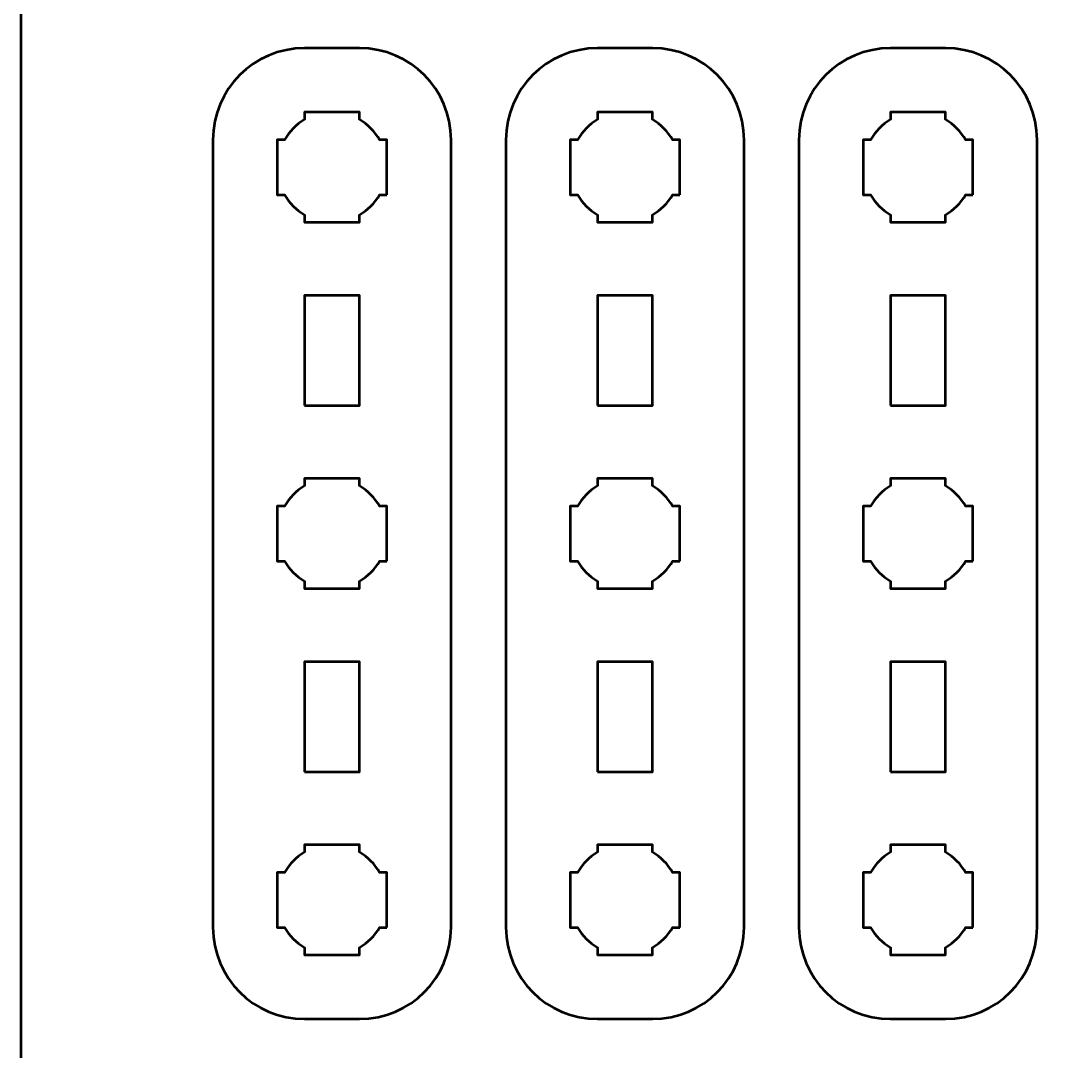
# Model space of a CAD drawing. Header units: centimetres. Extents: x -21 to 0, y -29.7 to 0.
# Drawn here: x -21 to -15.34, y -22.98 to -17.35 of the extents above; entities that cross this region are included whole.
import ezdxf

# ---------------------------------------------------------------- set-up
doc = ezdxf.new("R2010")
doc.units = ezdxf.units.CM
doc.header["$MEASUREMENT"] = 0
doc.layers.add('Layer 1', color=7, linetype='Continuous')

msp = doc.modelspace()

# ---------------------------------------------------------------- linework, layer by layer
at = {"layer": 'Layer 1', "color": 1, "lineweight": 53}
msp.add_open_spline([(-21.00003, -29.19995), (-21.00003, -29.19995), (-21.00003, -5.89992), (-21.00003, -5.89992), (-21.00003, -5.89992), (-21.00003, -5.81709), (-20.93286, -5.74992), (-20.85003, -5.74992), (-20.85003, -5.74992), (-20.7672, -5.74992), (-20.70003, -5.68275), (-20.70003, -5.59992), (-20.70003, -5.59992), (-20.70003, -5.51709), (-20.7672, -5.44992), (-20.85003, -5.44992), (-20.85003, -5.44992), (-20.93286, -5.44992), (-21.00003, -5.38275), (-21.00003, -5.29992), (-21.00003, -5.29992), (-21.00003, -5.21709), (-20.93286, -5.14992), (-20.85003, -5.14992), (-20.85003, -5.14992), (-20.7672, -5.14992), (-20.70003, -5.08275), (-20.70003, -4.99992), (-20.70003, -4.99992), (-20.70003, -4.91709), (-20.7672, -4.84992), (-20.85003, -4.84992), (-20.85003, -4.84992), (-20.93286, -4.84992), (-21.00003, -4.78275), (-21.00003, -4.69992), (-21.00003, -4.69992), (-21.00003, -4.61709), (-20.93286, -4.54992), (-20.85003, -4.54992), (-20.85003, -4.54992), (-20.7672, -4.54992), (-20.70003, -4.48275), (-20.70003, -4.39992), (-20.70003, -4.39992), (-20.70003, -4.31709), (-20.7672, -4.24992), (-20.85003, -4.24992), (-20.85003, -4.24992), (-20.93286, -4.24992), (-21.00003, -4.18275), (-21.00003, -4.09992), (-21.00003, -4.09992), (-21.00003, -4.01709), (-20.93286, -3.94992), (-20.85003, -3.94992), (-20.85003, -3.94992), (-20.7672, -3.94992), (-20.70003, -3.88275), (-20.70003, -3.79992), (-20.70003, -3.79992), (-20.70003, -3.71709), (-20.7672, -3.64992), (-20.85003, -3.64992), (-20.85003, -3.64992), (-20.93286, -3.64992), (-21.00003, -3.58275), (-21.00003, -3.49992), (-21.00003, -3.49992), (-21.00003, -3.41709), (-20.93286, -3.34992), (-20.85003, -3.34992), (-20.85003, -3.34992), (-20.7672, -3.34992), (-20.70003, -3.28275), (-20.70003, -3.19992), (-20.70003, -3.19992), (-20.70003, -3.11709), (-20.7672, -3.04992), (-20.85003, -3.04992), (-20.85003, -3.04992), (-20.93286, -3.04992), (-21.00003, -2.98275), (-21.00003, -2.89992), (-21.00003, -2.89992), (-21.00003, -2.81709), (-20.93286, -2.74992), (-20.85003, -2.74992), (-20.85003, -2.74992), (-20.7672, -2.74992), (-20.70003, -2.68275), (-20.70003, -2.59992), (-20.70003, -2.59992), (-20.70003, -2.51709), (-20.7672, -2.44992), (-20.85003, -2.44992), (-20.85003, -2.44992), (-20.93286, -2.44992), (-21.00003, -2.38275), (-21.00003, -2.29992), (-21.00003, -2.29992), (-21.00003, -2.21709), (-20.93286, -2.14992), (-20.85003, -2.14992), (-20.85003, -2.14992), (-20.7672, -2.14992), (-20.70003, -2.08275), (-20.70003, -1.99992), (-20.70003, -1.99992), (-20.70003, -1.91709), (-20.7672, -1.84992), (-20.85003, -1.84992), (-20.85003, -1.84992), (-20.93286, -1.84992), (-21.00003, -1.78275), (-21.00003, -1.69992), (-21.00003, -1.69992), (-21.00003, -1.61709), (-20.93286, -1.54992), (-20.85003, -1.54992), (-20.85003, -1.54992), (-20.7672, -1.54992), (-20.70003, -1.48275), (-20.70003, -1.39992), (-20.70003, -1.39992), (-20.70003, -1.31709), (-20.7672, -1.24992), (-20.85003, -1.24992), (-20.85003, -1.24992), (-20.93286, -1.24992), (-21.00003, -1.18275), (-21.00003, -1.09992), (-21.00003, -1.09992), (-21.00003, -1.09992), (-21.00003, -0.49992), (-21.00003, -0.49992), (-21.00003, -0.49992), (-21.00003, -0.22295), (-20.77694, 0.00004), (-20.49994, 0.00004), (-20.49994, 0.00004), (-20.49994, 0.00004), (-0.50008, 0.00004), (-0.50008, 0.00004), (-0.50008, 0.00004), (-0.22294, 0.00004), (0.00002, -0.22295), (0.00002, -0.49992), (0.00002, -0.49992), (0.00002, -0.49992), (0.00002, -29.19995), (0.00002, -29.19995), (0.00002, -29.19995), (0.00002, -29.47695), (-0.22294, -29.70004), (-0.50008, -29.70004), (-0.50008, -29.70004), (-0.50008, -29.70004), (-20.49994, -29.70004), (-20.49994, -29.70004), (-20.49994, -29.70004), (-20.77694, -29.70004), (-21.00003, -29.47695), (-21.00003, -29.19995)], degree=3, knots=[0, 0, 0, 0, 0.0243902, 0.0243902, 0.0243902, 0.0243902, 0.0487805, 0.0487805, 0.0487805, 0.0487805, 0.0731707, 0.0731707, 0.0731707, 0.0731707, 0.097561, 0.097561, 0.097561, 0.097561, 0.1219512, 0.1219512, 0.1219512, 0.1219512, 0.1463415, 0.1463415, 0.1463415, 0.1463415, 0.1707317, 0.1707317, 0.1707317, 0.1707317, 0.195122, 0.195122, 0.195122, 0.195122, 0.2195122, 0.2195122, 0.2195122, 0.2195122, 0.2439024, 0.2439024, 0.2439024, 0.2439024, 0.2682927, 0.2682927, 0.2682927, 0.2682927, 0.2926829, 0.2926829, 0.2926829, 0.2926829, 0.3170732, 0.3170732, 0.3170732, 0.3170732, 0.3414634, 0.3414634, 0.3414634, 0.3414634, 0.3658537, 0.3658537, 0.3658537, 0.3658537, 0.3902439, 0.3902439, 0.3902439, 0.3902439, 0.4146341, 0.4146341, 0.4146341, 0.4146341, 0.4390244, 0.4390244, 0.4390244, 0.4390244, 0.4634146, 0.4634146, 0.4634146, 0.4634146, 0.4878049, 0.4878049, 0.4878049, 0.4878049, 0.5121951, 0.5121951, 0.5121951, 0.5121951, 0.5365854, 0.5365854, 0.5365854, 0.5365854, 0.5609756, 0.5609756, 0.5609756, 0.5609756, 0.5853659, 0.5853659, 0.5853659, 0.5853659, 0.6097561, 0.6097561, 0.6097561, 0.6097561, 0.6341463, 0.6341463, 0.6341463, 0.6341463, 0.6585366, 0.6585366, 0.6585366, 0.6585366, 0.6829268, 0.6829268, 0.6829268, 0.6829268, 0.7073171, 0.7073171, 0.7073171, 0.7073171, 0.7317073, 0.7317073, 0.7317073, 0.7317073, 0.7560976, 0.7560976, 0.7560976, 0.7560976, 0.7804878, 0.7804878, 0.7804878, 0.7804878, 0.804878, 0.804878, 0.804878, 0.804878, 0.8292683, 0.8292683, 0.8292683, 0.8292683, 0.8536585, 0.8536585, 0.8536585, 0.8536585, 0.8780488, 0.8780488, 0.8780488, 0.8780488, 0.902439, 0.902439, 0.902439, 0.902439, 0.9268293, 0.9268293, 0.9268293, 0.9268293, 0.9512195, 0.9512195, 0.9512195, 0.9512195, 0.9756098, 0.9756098, 0.9756098, 0.9756098, 1, 1, 1, 1], dxfattribs=at)
at = {"layer": 'Layer 1', "color": 3, "lineweight": 53}
for points in [[(-19.95001, -22.29994), (-19.95001, -22.29994), (-19.95001, -18.00007), (-19.95001, -18.00007), (-19.95001, -18.00007), (-19.95001, -17.72293), (-19.72692, -17.49997), (-19.44992, -17.49997), (-19.44992, -17.49997), (-19.44992, -17.49997), (-19.14991, -17.49997), (-19.14991, -17.49997), (-19.14991, -17.49997), (-18.87295, -17.49997), (-18.64999, -17.72293), (-18.64999, -18.00007), (-18.64999, -18.00007), (-18.64999, -18.00007), (-18.64999, -22.29994), (-18.64999, -22.29994), (-18.64999, -22.29994), (-18.64999, -22.57694), (-18.87295, -22.80003), (-19.14991, -22.80003), (-19.14991, -22.80003), (-19.14991, -22.80003), (-19.44992, -22.80003), (-19.44992, -22.80003), (-19.44992, -22.80003), (-19.72692, -22.80003), (-19.95001, -22.57694), (-19.95001, -22.29994)], [(-18.35001, -22.29994), (-18.35001, -22.29994), (-18.35001, -18.00007), (-18.35001, -18.00007), (-18.35001, -18.00007), (-18.35001, -17.72293), (-18.12692, -17.49997), (-17.84992, -17.49997), (-17.84992, -17.49997), (-17.84992, -17.49997), (-17.54991, -17.49997), (-17.54991, -17.49997), (-17.54991, -17.49997), (-17.27295, -17.49997), (-17.04999, -17.72293), (-17.04999, -18.00007), (-17.04999, -18.00007), (-17.04999, -18.00007), (-17.04999, -22.29994), (-17.04999, -22.29994), (-17.04999, -22.29994), (-17.04999, -22.57694), (-17.27295, -22.80003), (-17.54991, -22.80003), (-17.54991, -22.80003), (-17.54991, -22.80003), (-17.84992, -22.80003), (-17.84992, -22.80003), (-17.84992, -22.80003), (-18.12692, -22.80003), (-18.35001, -22.57694), (-18.35001, -22.29994)], [(-16.75001, -22.29994), (-16.75001, -22.29994), (-16.75001, -18.00007), (-16.75001, -18.00007), (-16.75001, -18.00007), (-16.75001, -17.72293), (-16.52692, -17.49997), (-16.24992, -17.49997), (-16.24992, -17.49997), (-16.24992, -17.49997), (-15.94991, -17.49997), (-15.94991, -17.49997), (-15.94991, -17.49997), (-15.67295, -17.49997), (-15.44999, -17.72293), (-15.44999, -18.00007), (-15.44999, -18.00007), (-15.44999, -18.00007), (-15.44999, -22.29994), (-15.44999, -22.29994), (-15.44999, -22.29994), (-15.44999, -22.57694), (-15.67295, -22.80003), (-15.94991, -22.80003), (-15.94991, -22.80003), (-15.94991, -22.80003), (-16.24992, -22.80003), (-16.24992, -22.80003), (-16.24992, -22.80003), (-16.52692, -22.80003), (-16.75001, -22.57694), (-16.75001, -22.29994)]]:
    msp.add_open_spline(points, degree=3, knots=[0, 0, 0, 0, 0.125, 0.125, 0.125, 0.125, 0.25, 0.25, 0.25, 0.25, 0.375, 0.375, 0.375, 0.375, 0.5, 0.5, 0.5, 0.5, 0.625, 0.625, 0.625, 0.625, 0.75, 0.75, 0.75, 0.75, 0.875, 0.875, 0.875, 0.875, 1, 1, 1, 1], dxfattribs=at)
at = {"layer": 'Layer 1', "lineweight": 53}
for points, knots in [([(-18.99998, -18.30007), (-18.99998, -18.30007), (-19.04009, -18.30007), (-19.04009, -18.30007), (-19.04009, -18.30007), (-19.06641, -18.34554), (-19.10444, -18.38343), (-19.14991, -18.40989), (-19.14991, -18.40989), (-19.14991, -18.40989), (-19.14991, -18.45), (-19.14991, -18.45), (-19.14991, -18.45), (-19.14991, -18.45), (-19.29999, -18.45), (-19.29999, -18.45), (-19.29999, -18.45), (-19.29999, -18.45), (-19.44992, -18.45), (-19.44992, -18.45), (-19.44992, -18.45), (-19.44992, -18.45), (-19.44992, -18.40989), (-19.44992, -18.40989), (-19.44992, -18.40989), (-19.49553, -18.38343), (-19.53345, -18.34554), (-19.55977, -18.30007), (-19.55977, -18.30007), (-19.55977, -18.30007), (-19.59999, -18.30007), (-19.59999, -18.30007), (-19.59999, -18.30007), (-19.59999, -18.30007), (-19.59999, -18.15), (-19.59999, -18.15), (-19.59999, -18.15), (-19.59999, -18.15), (-19.59999, -18.00007), (-19.59999, -18.00007), (-19.59999, -18.00007), (-19.59999, -18.00007), (-19.55977, -18.00007), (-19.55977, -18.00007), (-19.55977, -18.00007), (-19.53345, -17.95445), (-19.49553, -17.91653), (-19.44992, -17.89021), (-19.44992, -17.89021), (-19.44992, -17.89021), (-19.44992, -17.85), (-19.44992, -17.85), (-19.44992, -17.85), (-19.44992, -17.85), (-19.29999, -17.85), (-19.29999, -17.85), (-19.29999, -17.85), (-19.29999, -17.85), (-19.14991, -17.85), (-19.14991, -17.85), (-19.14991, -17.85), (-19.14991, -17.85), (-19.14991, -17.89021), (-19.14991, -17.89021), (-19.14991, -17.89021), (-19.10444, -17.91653), (-19.06641, -17.95445), (-19.04009, -18.00007), (-19.04009, -18.00007), (-19.04009, -18.00007), (-18.99998, -18.00007), (-18.99998, -18.00007), (-18.99998, -18.00007), (-18.99998, -18.00007), (-18.99998, -18.15), (-18.99998, -18.15), (-18.99998, -18.15), (-18.99998, -18.15), (-18.99998, -18.30007), (-18.99998, -18.30007)], [0, 0, 0, 0, 0.05, 0.05, 0.05, 0.05, 0.1, 0.1, 0.1, 0.1, 0.15, 0.15, 0.15, 0.15, 0.2, 0.2, 0.2, 0.2, 0.25, 0.25, 0.25, 0.25, 0.3, 0.3, 0.3, 0.3, 0.35, 0.35, 0.35, 0.35, 0.4, 0.4, 0.4, 0.4, 0.45, 0.45, 0.45, 0.45, 0.5, 0.5, 0.5, 0.5, 0.55, 0.55, 0.55, 0.55, 0.6, 0.6, 0.6, 0.6, 0.65, 0.65, 0.65, 0.65, 0.7, 0.7, 0.7, 0.7, 0.75, 0.75, 0.75, 0.75, 0.8, 0.8, 0.8, 0.8, 0.85, 0.85, 0.85, 0.85, 0.9, 0.9, 0.9, 0.9, 0.95, 0.95, 0.95, 0.95, 1, 1, 1, 1]), ([(-17.39998, -18.30007), (-17.39998, -18.30007), (-17.44009, -18.30007), (-17.44009, -18.30007), (-17.44009, -18.30007), (-17.46641, -18.34554), (-17.50444, -18.38343), (-17.54991, -18.40989), (-17.54991, -18.40989), (-17.54991, -18.40989), (-17.54991, -18.45), (-17.54991, -18.45), (-17.54991, -18.45), (-17.54991, -18.45), (-17.69999, -18.45), (-17.69999, -18.45), (-17.69999, -18.45), (-17.69999, -18.45), (-17.84992, -18.45), (-17.84992, -18.45), (-17.84992, -18.45), (-17.84992, -18.45), (-17.84992, -18.40989), (-17.84992, -18.40989), (-17.84992, -18.40989), (-17.89553, -18.38343), (-17.93345, -18.34554), (-17.95977, -18.30007), (-17.95977, -18.30007), (-17.95977, -18.30007), (-17.99999, -18.30007), (-17.99999, -18.30007), (-17.99999, -18.30007), (-17.99999, -18.30007), (-17.99999, -18.15), (-17.99999, -18.15), (-17.99999, -18.15), (-17.99999, -18.15), (-17.99999, -18.00007), (-17.99999, -18.00007), (-17.99999, -18.00007), (-17.99999, -18.00007), (-17.95977, -18.00007), (-17.95977, -18.00007), (-17.95977, -18.00007), (-17.93345, -17.95445), (-17.89553, -17.91653), (-17.84992, -17.89021), (-17.84992, -17.89021), (-17.84992, -17.89021), (-17.84992, -17.85), (-17.84992, -17.85), (-17.84992, -17.85), (-17.84992, -17.85), (-17.69999, -17.85), (-17.69999, -17.85), (-17.69999, -17.85), (-17.69999, -17.85), (-17.54991, -17.85), (-17.54991, -17.85), (-17.54991, -17.85), (-17.54991, -17.85), (-17.54991, -17.89021), (-17.54991, -17.89021), (-17.54991, -17.89021), (-17.50444, -17.91653), (-17.46641, -17.95445), (-17.44009, -18.00007), (-17.44009, -18.00007), (-17.44009, -18.00007), (-17.39998, -18.00007), (-17.39998, -18.00007), (-17.39998, -18.00007), (-17.39998, -18.00007), (-17.39998, -18.15), (-17.39998, -18.15), (-17.39998, -18.15), (-17.39998, -18.15), (-17.39998, -18.30007), (-17.39998, -18.30007)], [0, 0, 0, 0, 0.05, 0.05, 0.05, 0.05, 0.1, 0.1, 0.1, 0.1, 0.15, 0.15, 0.15, 0.15, 0.2, 0.2, 0.2, 0.2, 0.25, 0.25, 0.25, 0.25, 0.3, 0.3, 0.3, 0.3, 0.35, 0.35, 0.35, 0.35, 0.4, 0.4, 0.4, 0.4, 0.45, 0.45, 0.45, 0.45, 0.5, 0.5, 0.5, 0.5, 0.55, 0.55, 0.55, 0.55, 0.6, 0.6, 0.6, 0.6, 0.65, 0.65, 0.65, 0.65, 0.7, 0.7, 0.7, 0.7, 0.75, 0.75, 0.75, 0.75, 0.8, 0.8, 0.8, 0.8, 0.85, 0.85, 0.85, 0.85, 0.9, 0.9, 0.9, 0.9, 0.95, 0.95, 0.95, 0.95, 1, 1, 1, 1]), ([(-15.79998, -18.30007), (-15.79998, -18.30007), (-15.84009, -18.30007), (-15.84009, -18.30007), (-15.84009, -18.30007), (-15.86641, -18.34554), (-15.90444, -18.38343), (-15.94991, -18.40989), (-15.94991, -18.40989), (-15.94991, -18.40989), (-15.94991, -18.45), (-15.94991, -18.45), (-15.94991, -18.45), (-15.94991, -18.45), (-16.09999, -18.45), (-16.09999, -18.45), (-16.09999, -18.45), (-16.09999, -18.45), (-16.24992, -18.45), (-16.24992, -18.45), (-16.24992, -18.45), (-16.24992, -18.45), (-16.24992, -18.40989), (-16.24992, -18.40989), (-16.24992, -18.40989), (-16.29553, -18.38343), (-16.33345, -18.34554), (-16.35977, -18.30007), (-16.35977, -18.30007), (-16.35977, -18.30007), (-16.39999, -18.30007), (-16.39999, -18.30007), (-16.39999, -18.30007), (-16.39999, -18.30007), (-16.39999, -18.15), (-16.39999, -18.15), (-16.39999, -18.15), (-16.39999, -18.15), (-16.39999, -18.00007), (-16.39999, -18.00007), (-16.39999, -18.00007), (-16.39999, -18.00007), (-16.35977, -18.00007), (-16.35977, -18.00007), (-16.35977, -18.00007), (-16.33345, -17.95445), (-16.29553, -17.91653), (-16.24992, -17.89021), (-16.24992, -17.89021), (-16.24992, -17.89021), (-16.24992, -17.85), (-16.24992, -17.85), (-16.24992, -17.85), (-16.24992, -17.85), (-16.09999, -17.85), (-16.09999, -17.85), (-16.09999, -17.85), (-16.09999, -17.85), (-15.94991, -17.85), (-15.94991, -17.85), (-15.94991, -17.85), (-15.94991, -17.85), (-15.94991, -17.89021), (-15.94991, -17.89021), (-15.94991, -17.89021), (-15.90444, -17.91653), (-15.86641, -17.95445), (-15.84009, -18.00007), (-15.84009, -18.00007), (-15.84009, -18.00007), (-15.79998, -18.00007), (-15.79998, -18.00007), (-15.79998, -18.00007), (-15.79998, -18.00007), (-15.79998, -18.15), (-15.79998, -18.15), (-15.79998, -18.15), (-15.79998, -18.15), (-15.79998, -18.30007), (-15.79998, -18.30007)], [0, 0, 0, 0, 0.05, 0.05, 0.05, 0.05, 0.1, 0.1, 0.1, 0.1, 0.15, 0.15, 0.15, 0.15, 0.2, 0.2, 0.2, 0.2, 0.25, 0.25, 0.25, 0.25, 0.3, 0.3, 0.3, 0.3, 0.35, 0.35, 0.35, 0.35, 0.4, 0.4, 0.4, 0.4, 0.45, 0.45, 0.45, 0.45, 0.5, 0.5, 0.5, 0.5, 0.55, 0.55, 0.55, 0.55, 0.6, 0.6, 0.6, 0.6, 0.65, 0.65, 0.65, 0.65, 0.7, 0.7, 0.7, 0.7, 0.75, 0.75, 0.75, 0.75, 0.8, 0.8, 0.8, 0.8, 0.85, 0.85, 0.85, 0.85, 0.9, 0.9, 0.9, 0.9, 0.95, 0.95, 0.95, 0.95, 1, 1, 1, 1]), ([(-19.44992, -19.45002), (-19.44992, -19.45002), (-19.44992, -18.85002), (-19.44992, -18.85002), (-19.44992, -18.85002), (-19.44992, -18.85002), (-19.14991, -18.85002), (-19.14991, -18.85002), (-19.14991, -18.85002), (-19.14991, -18.85002), (-19.14991, -19.45002), (-19.14991, -19.45002), (-19.14991, -19.45002), (-19.14991, -19.45002), (-19.44992, -19.45002), (-19.44992, -19.45002)], [0, 0, 0, 0, 0.25, 0.25, 0.25, 0.25, 0.5, 0.5, 0.5, 0.5, 0.75, 0.75, 0.75, 0.75, 1, 1, 1, 1]), ([(-17.84992, -19.45002), (-17.84992, -19.45002), (-17.84992, -18.85002), (-17.84992, -18.85002), (-17.84992, -18.85002), (-17.84992, -18.85002), (-17.54991, -18.85002), (-17.54991, -18.85002), (-17.54991, -18.85002), (-17.54991, -18.85002), (-17.54991, -19.45002), (-17.54991, -19.45002), (-17.54991, -19.45002), (-17.54991, -19.45002), (-17.84992, -19.45002), (-17.84992, -19.45002)], [0, 0, 0, 0, 0.25, 0.25, 0.25, 0.25, 0.5, 0.5, 0.5, 0.5, 0.75, 0.75, 0.75, 0.75, 1, 1, 1, 1]), ([(-16.24992, -19.45002), (-16.24992, -19.45002), (-16.24992, -18.85002), (-16.24992, -18.85002), (-16.24992, -18.85002), (-16.24992, -18.85002), (-15.94991, -18.85002), (-15.94991, -18.85002), (-15.94991, -18.85002), (-15.94991, -18.85002), (-15.94991, -19.45002), (-15.94991, -19.45002), (-15.94991, -19.45002), (-15.94991, -19.45002), (-16.24992, -19.45002), (-16.24992, -19.45002)], [0, 0, 0, 0, 0.25, 0.25, 0.25, 0.25, 0.5, 0.5, 0.5, 0.5, 0.75, 0.75, 0.75, 0.75, 1, 1, 1, 1]), ([(-18.99998, -20.3), (-18.99998, -20.3), (-19.04009, -20.3), (-19.04009, -20.3), (-19.04009, -20.3), (-19.06641, -20.34548), (-19.10444, -20.38351), (-19.14991, -20.40982), (-19.14991, -20.40982), (-19.14991, -20.40982), (-19.14991, -20.44993), (-19.14991, -20.44993), (-19.14991, -20.44993), (-19.14991, -20.44993), (-19.29999, -20.44993), (-19.29999, -20.44993), (-19.29999, -20.44993), (-19.29999, -20.44993), (-19.44992, -20.44993), (-19.44992, -20.44993), (-19.44992, -20.44993), (-19.44992, -20.44993), (-19.44992, -20.40982), (-19.44992, -20.40982), (-19.44992, -20.40982), (-19.49553, -20.38351), (-19.53345, -20.34548), (-19.55977, -20.3), (-19.55977, -20.3), (-19.55977, -20.3), (-19.59999, -20.3), (-19.59999, -20.3), (-19.59999, -20.3), (-19.59999, -20.3), (-19.59999, -20.14993), (-19.59999, -20.14993), (-19.59999, -20.14993), (-19.59999, -20.14993), (-19.59999, -20), (-19.59999, -20), (-19.59999, -20), (-19.59999, -20), (-19.55977, -20), (-19.55977, -20), (-19.55977, -20), (-19.53345, -19.95453), (-19.49553, -19.9165), (-19.44992, -19.89018), (-19.44992, -19.89018), (-19.44992, -19.89018), (-19.44992, -19.84993), (-19.44992, -19.84993), (-19.44992, -19.84993), (-19.44992, -19.84993), (-19.29999, -19.84993), (-19.29999, -19.84993), (-19.29999, -19.84993), (-19.29999, -19.84993), (-19.14991, -19.84993), (-19.14991, -19.84993), (-19.14991, -19.84993), (-19.14991, -19.84993), (-19.14991, -19.89018), (-19.14991, -19.89018), (-19.14991, -19.89018), (-19.10444, -19.9165), (-19.06641, -19.95453), (-19.04009, -20), (-19.04009, -20), (-19.04009, -20), (-18.99998, -20), (-18.99998, -20), (-18.99998, -20), (-18.99998, -20), (-18.99998, -20.14993), (-18.99998, -20.14993), (-18.99998, -20.14993), (-18.99998, -20.14993), (-18.99998, -20.3), (-18.99998, -20.3)], [0, 0, 0, 0, 0.05, 0.05, 0.05, 0.05, 0.1, 0.1, 0.1, 0.1, 0.15, 0.15, 0.15, 0.15, 0.2, 0.2, 0.2, 0.2, 0.25, 0.25, 0.25, 0.25, 0.3, 0.3, 0.3, 0.3, 0.35, 0.35, 0.35, 0.35, 0.4, 0.4, 0.4, 0.4, 0.45, 0.45, 0.45, 0.45, 0.5, 0.5, 0.5, 0.5, 0.55, 0.55, 0.55, 0.55, 0.6, 0.6, 0.6, 0.6, 0.65, 0.65, 0.65, 0.65, 0.7, 0.7, 0.7, 0.7, 0.75, 0.75, 0.75, 0.75, 0.8, 0.8, 0.8, 0.8, 0.85, 0.85, 0.85, 0.85, 0.9, 0.9, 0.9, 0.9, 0.95, 0.95, 0.95, 0.95, 1, 1, 1, 1]), ([(-17.39998, -20.3), (-17.39998, -20.3), (-17.44009, -20.3), (-17.44009, -20.3), (-17.44009, -20.3), (-17.46641, -20.34548), (-17.50444, -20.38351), (-17.54991, -20.40982), (-17.54991, -20.40982), (-17.54991, -20.40982), (-17.54991, -20.44993), (-17.54991, -20.44993), (-17.54991, -20.44993), (-17.54991, -20.44993), (-17.69999, -20.44993), (-17.69999, -20.44993), (-17.69999, -20.44993), (-17.69999, -20.44993), (-17.84992, -20.44993), (-17.84992, -20.44993), (-17.84992, -20.44993), (-17.84992, -20.44993), (-17.84992, -20.40982), (-17.84992, -20.40982), (-17.84992, -20.40982), (-17.89553, -20.38351), (-17.93345, -20.34548), (-17.95977, -20.3), (-17.95977, -20.3), (-17.95977, -20.3), (-17.99999, -20.3), (-17.99999, -20.3), (-17.99999, -20.3), (-17.99999, -20.3), (-17.99999, -20.14993), (-17.99999, -20.14993), (-17.99999, -20.14993), (-17.99999, -20.14993), (-17.99999, -20), (-17.99999, -20), (-17.99999, -20), (-17.99999, -20), (-17.95977, -20), (-17.95977, -20), (-17.95977, -20), (-17.93345, -19.95453), (-17.89553, -19.9165), (-17.84992, -19.89018), (-17.84992, -19.89018), (-17.84992, -19.89018), (-17.84992, -19.84993), (-17.84992, -19.84993), (-17.84992, -19.84993), (-17.84992, -19.84993), (-17.69999, -19.84993), (-17.69999, -19.84993), (-17.69999, -19.84993), (-17.69999, -19.84993), (-17.54991, -19.84993), (-17.54991, -19.84993), (-17.54991, -19.84993), (-17.54991, -19.84993), (-17.54991, -19.89018), (-17.54991, -19.89018), (-17.54991, -19.89018), (-17.50444, -19.9165), (-17.46641, -19.95453), (-17.44009, -20), (-17.44009, -20), (-17.44009, -20), (-17.39998, -20), (-17.39998, -20), (-17.39998, -20), (-17.39998, -20), (-17.39998, -20.14993), (-17.39998, -20.14993), (-17.39998, -20.14993), (-17.39998, -20.14993), (-17.39998, -20.3), (-17.39998, -20.3)], [0, 0, 0, 0, 0.05, 0.05, 0.05, 0.05, 0.1, 0.1, 0.1, 0.1, 0.15, 0.15, 0.15, 0.15, 0.2, 0.2, 0.2, 0.2, 0.25, 0.25, 0.25, 0.25, 0.3, 0.3, 0.3, 0.3, 0.35, 0.35, 0.35, 0.35, 0.4, 0.4, 0.4, 0.4, 0.45, 0.45, 0.45, 0.45, 0.5, 0.5, 0.5, 0.5, 0.55, 0.55, 0.55, 0.55, 0.6, 0.6, 0.6, 0.6, 0.65, 0.65, 0.65, 0.65, 0.7, 0.7, 0.7, 0.7, 0.75, 0.75, 0.75, 0.75, 0.8, 0.8, 0.8, 0.8, 0.85, 0.85, 0.85, 0.85, 0.9, 0.9, 0.9, 0.9, 0.95, 0.95, 0.95, 0.95, 1, 1, 1, 1]), ([(-15.79998, -20.3), (-15.79998, -20.3), (-15.84009, -20.3), (-15.84009, -20.3), (-15.84009, -20.3), (-15.86641, -20.34548), (-15.90444, -20.38351), (-15.94991, -20.40982), (-15.94991, -20.40982), (-15.94991, -20.40982), (-15.94991, -20.44993), (-15.94991, -20.44993), (-15.94991, -20.44993), (-15.94991, -20.44993), (-16.09999, -20.44993), (-16.09999, -20.44993), (-16.09999, -20.44993), (-16.09999, -20.44993), (-16.24992, -20.44993), (-16.24992, -20.44993), (-16.24992, -20.44993), (-16.24992, -20.44993), (-16.24992, -20.40982), (-16.24992, -20.40982), (-16.24992, -20.40982), (-16.29553, -20.38351), (-16.33345, -20.34548), (-16.35977, -20.3), (-16.35977, -20.3), (-16.35977, -20.3), (-16.39999, -20.3), (-16.39999, -20.3), (-16.39999, -20.3), (-16.39999, -20.3), (-16.39999, -20.14993), (-16.39999, -20.14993), (-16.39999, -20.14993), (-16.39999, -20.14993), (-16.39999, -20), (-16.39999, -20), (-16.39999, -20), (-16.39999, -20), (-16.35977, -20), (-16.35977, -20), (-16.35977, -20), (-16.33345, -19.95453), (-16.29553, -19.9165), (-16.24992, -19.89018), (-16.24992, -19.89018), (-16.24992, -19.89018), (-16.24992, -19.84993), (-16.24992, -19.84993), (-16.24992, -19.84993), (-16.24992, -19.84993), (-16.09999, -19.84993), (-16.09999, -19.84993), (-16.09999, -19.84993), (-16.09999, -19.84993), (-15.94991, -19.84993), (-15.94991, -19.84993), (-15.94991, -19.84993), (-15.94991, -19.84993), (-15.94991, -19.89018), (-15.94991, -19.89018), (-15.94991, -19.89018), (-15.90444, -19.9165), (-15.86641, -19.95453), (-15.84009, -20), (-15.84009, -20), (-15.84009, -20), (-15.79998, -20), (-15.79998, -20), (-15.79998, -20), (-15.79998, -20), (-15.79998, -20.14993), (-15.79998, -20.14993), (-15.79998, -20.14993), (-15.79998, -20.14993), (-15.79998, -20.3), (-15.79998, -20.3)], [0, 0, 0, 0, 0.05, 0.05, 0.05, 0.05, 0.1, 0.1, 0.1, 0.1, 0.15, 0.15, 0.15, 0.15, 0.2, 0.2, 0.2, 0.2, 0.25, 0.25, 0.25, 0.25, 0.3, 0.3, 0.3, 0.3, 0.35, 0.35, 0.35, 0.35, 0.4, 0.4, 0.4, 0.4, 0.45, 0.45, 0.45, 0.45, 0.5, 0.5, 0.5, 0.5, 0.55, 0.55, 0.55, 0.55, 0.6, 0.6, 0.6, 0.6, 0.65, 0.65, 0.65, 0.65, 0.7, 0.7, 0.7, 0.7, 0.75, 0.75, 0.75, 0.75, 0.8, 0.8, 0.8, 0.8, 0.85, 0.85, 0.85, 0.85, 0.9, 0.9, 0.9, 0.9, 0.95, 0.95, 0.95, 0.95, 1, 1, 1, 1]), ([(-19.44992, -21.44999), (-19.44992, -21.44999), (-19.44992, -20.84998), (-19.44992, -20.84998), (-19.44992, -20.84998), (-19.44992, -20.84998), (-19.14991, -20.84998), (-19.14991, -20.84998), (-19.14991, -20.84998), (-19.14991, -20.84998), (-19.14991, -21.44999), (-19.14991, -21.44999), (-19.14991, -21.44999), (-19.14991, -21.44999), (-19.44992, -21.44999), (-19.44992, -21.44999)], [0, 0, 0, 0, 0.25, 0.25, 0.25, 0.25, 0.5, 0.5, 0.5, 0.5, 0.75, 0.75, 0.75, 0.75, 1, 1, 1, 1]), ([(-17.84992, -21.44999), (-17.84992, -21.44999), (-17.84992, -20.84998), (-17.84992, -20.84998), (-17.84992, -20.84998), (-17.84992, -20.84998), (-17.54991, -20.84998), (-17.54991, -20.84998), (-17.54991, -20.84998), (-17.54991, -20.84998), (-17.54991, -21.44999), (-17.54991, -21.44999), (-17.54991, -21.44999), (-17.54991, -21.44999), (-17.84992, -21.44999), (-17.84992, -21.44999)], [0, 0, 0, 0, 0.25, 0.25, 0.25, 0.25, 0.5, 0.5, 0.5, 0.5, 0.75, 0.75, 0.75, 0.75, 1, 1, 1, 1]), ([(-16.24992, -21.44999), (-16.24992, -21.44999), (-16.24992, -20.84998), (-16.24992, -20.84998), (-16.24992, -20.84998), (-16.24992, -20.84998), (-15.94991, -20.84998), (-15.94991, -20.84998), (-15.94991, -20.84998), (-15.94991, -20.84998), (-15.94991, -21.44999), (-15.94991, -21.44999), (-15.94991, -21.44999), (-15.94991, -21.44999), (-16.24992, -21.44999), (-16.24992, -21.44999)], [0, 0, 0, 0, 0.25, 0.25, 0.25, 0.25, 0.5, 0.5, 0.5, 0.5, 0.75, 0.75, 0.75, 0.75, 1, 1, 1, 1]), ([(-18.99998, -22.29994), (-18.99998, -22.29994), (-19.04009, -22.29994), (-19.04009, -22.29994), (-19.04009, -22.29994), (-19.06641, -22.34555), (-19.10444, -22.38347), (-19.14991, -22.40979), (-19.14991, -22.40979), (-19.14991, -22.40979), (-19.14991, -22.45001), (-19.14991, -22.45001), (-19.14991, -22.45001), (-19.14991, -22.45001), (-19.29999, -22.45001), (-19.29999, -22.45001), (-19.29999, -22.45001), (-19.29999, -22.45001), (-19.44992, -22.45001), (-19.44992, -22.45001), (-19.44992, -22.45001), (-19.44992, -22.45001), (-19.44992, -22.40979), (-19.44992, -22.40979), (-19.44992, -22.40979), (-19.49553, -22.38347), (-19.53345, -22.34555), (-19.55977, -22.29994), (-19.55977, -22.29994), (-19.55977, -22.29994), (-19.59999, -22.29994), (-19.59999, -22.29994), (-19.59999, -22.29994), (-19.59999, -22.29994), (-19.59999, -22.15001), (-19.59999, -22.15001), (-19.59999, -22.15001), (-19.59999, -22.15001), (-19.59999, -21.99993), (-19.59999, -21.99993), (-19.59999, -21.99993), (-19.59999, -21.99993), (-19.55977, -21.99993), (-19.55977, -21.99993), (-19.55977, -21.99993), (-19.53345, -21.95446), (-19.49553, -21.91643), (-19.44992, -21.89011), (-19.44992, -21.89011), (-19.44992, -21.89011), (-19.44992, -21.85), (-19.44992, -21.85), (-19.44992, -21.85), (-19.44992, -21.85), (-19.29999, -21.85), (-19.29999, -21.85), (-19.29999, -21.85), (-19.29999, -21.85), (-19.14991, -21.85), (-19.14991, -21.85), (-19.14991, -21.85), (-19.14991, -21.85), (-19.14991, -21.89011), (-19.14991, -21.89011), (-19.14991, -21.89011), (-19.10444, -21.91643), (-19.06641, -21.95446), (-19.04009, -21.99993), (-19.04009, -21.99993), (-19.04009, -21.99993), (-18.99998, -21.99993), (-18.99998, -21.99993), (-18.99998, -21.99993), (-18.99998, -21.99993), (-18.99998, -22.15001), (-18.99998, -22.15001), (-18.99998, -22.15001), (-18.99998, -22.15001), (-18.99998, -22.29994), (-18.99998, -22.29994)], [0, 0, 0, 0, 0.05, 0.05, 0.05, 0.05, 0.1, 0.1, 0.1, 0.1, 0.15, 0.15, 0.15, 0.15, 0.2, 0.2, 0.2, 0.2, 0.25, 0.25, 0.25, 0.25, 0.3, 0.3, 0.3, 0.3, 0.35, 0.35, 0.35, 0.35, 0.4, 0.4, 0.4, 0.4, 0.45, 0.45, 0.45, 0.45, 0.5, 0.5, 0.5, 0.5, 0.55, 0.55, 0.55, 0.55, 0.6, 0.6, 0.6, 0.6, 0.65, 0.65, 0.65, 0.65, 0.7, 0.7, 0.7, 0.7, 0.75, 0.75, 0.75, 0.75, 0.8, 0.8, 0.8, 0.8, 0.85, 0.85, 0.85, 0.85, 0.9, 0.9, 0.9, 0.9, 0.95, 0.95, 0.95, 0.95, 1, 1, 1, 1]), ([(-17.39998, -22.29994), (-17.39998, -22.29994), (-17.44009, -22.29994), (-17.44009, -22.29994), (-17.44009, -22.29994), (-17.46641, -22.34555), (-17.50444, -22.38347), (-17.54991, -22.40979), (-17.54991, -22.40979), (-17.54991, -22.40979), (-17.54991, -22.45001), (-17.54991, -22.45001), (-17.54991, -22.45001), (-17.54991, -22.45001), (-17.69999, -22.45001), (-17.69999, -22.45001), (-17.69999, -22.45001), (-17.69999, -22.45001), (-17.84992, -22.45001), (-17.84992, -22.45001), (-17.84992, -22.45001), (-17.84992, -22.45001), (-17.84992, -22.40979), (-17.84992, -22.40979), (-17.84992, -22.40979), (-17.89553, -22.38347), (-17.93345, -22.34555), (-17.95977, -22.29994), (-17.95977, -22.29994), (-17.95977, -22.29994), (-17.99999, -22.29994), (-17.99999, -22.29994), (-17.99999, -22.29994), (-17.99999, -22.29994), (-17.99999, -22.15001), (-17.99999, -22.15001), (-17.99999, -22.15001), (-17.99999, -22.15001), (-17.99999, -21.99993), (-17.99999, -21.99993), (-17.99999, -21.99993), (-17.99999, -21.99993), (-17.95977, -21.99993), (-17.95977, -21.99993), (-17.95977, -21.99993), (-17.93345, -21.95446), (-17.89553, -21.91643), (-17.84992, -21.89011), (-17.84992, -21.89011), (-17.84992, -21.89011), (-17.84992, -21.85), (-17.84992, -21.85), (-17.84992, -21.85), (-17.84992, -21.85), (-17.69999, -21.85), (-17.69999, -21.85), (-17.69999, -21.85), (-17.69999, -21.85), (-17.54991, -21.85), (-17.54991, -21.85), (-17.54991, -21.85), (-17.54991, -21.85), (-17.54991, -21.89011), (-17.54991, -21.89011), (-17.54991, -21.89011), (-17.50444, -21.91643), (-17.46641, -21.95446), (-17.44009, -21.99993), (-17.44009, -21.99993), (-17.44009, -21.99993), (-17.39998, -21.99993), (-17.39998, -21.99993), (-17.39998, -21.99993), (-17.39998, -21.99993), (-17.39998, -22.15001), (-17.39998, -22.15001), (-17.39998, -22.15001), (-17.39998, -22.15001), (-17.39998, -22.29994), (-17.39998, -22.29994)], [0, 0, 0, 0, 0.05, 0.05, 0.05, 0.05, 0.1, 0.1, 0.1, 0.1, 0.15, 0.15, 0.15, 0.15, 0.2, 0.2, 0.2, 0.2, 0.25, 0.25, 0.25, 0.25, 0.3, 0.3, 0.3, 0.3, 0.35, 0.35, 0.35, 0.35, 0.4, 0.4, 0.4, 0.4, 0.45, 0.45, 0.45, 0.45, 0.5, 0.5, 0.5, 0.5, 0.55, 0.55, 0.55, 0.55, 0.6, 0.6, 0.6, 0.6, 0.65, 0.65, 0.65, 0.65, 0.7, 0.7, 0.7, 0.7, 0.75, 0.75, 0.75, 0.75, 0.8, 0.8, 0.8, 0.8, 0.85, 0.85, 0.85, 0.85, 0.9, 0.9, 0.9, 0.9, 0.95, 0.95, 0.95, 0.95, 1, 1, 1, 1]), ([(-15.79998, -22.29994), (-15.79998, -22.29994), (-15.84009, -22.29994), (-15.84009, -22.29994), (-15.84009, -22.29994), (-15.86641, -22.34555), (-15.90444, -22.38347), (-15.94991, -22.40979), (-15.94991, -22.40979), (-15.94991, -22.40979), (-15.94991, -22.45001), (-15.94991, -22.45001), (-15.94991, -22.45001), (-15.94991, -22.45001), (-16.09999, -22.45001), (-16.09999, -22.45001), (-16.09999, -22.45001), (-16.09999, -22.45001), (-16.24992, -22.45001), (-16.24992, -22.45001), (-16.24992, -22.45001), (-16.24992, -22.45001), (-16.24992, -22.40979), (-16.24992, -22.40979), (-16.24992, -22.40979), (-16.29553, -22.38347), (-16.33345, -22.34555), (-16.35977, -22.29994), (-16.35977, -22.29994), (-16.35977, -22.29994), (-16.39999, -22.29994), (-16.39999, -22.29994), (-16.39999, -22.29994), (-16.39999, -22.29994), (-16.39999, -22.15001), (-16.39999, -22.15001), (-16.39999, -22.15001), (-16.39999, -22.15001), (-16.39999, -21.99993), (-16.39999, -21.99993), (-16.39999, -21.99993), (-16.39999, -21.99993), (-16.35977, -21.99993), (-16.35977, -21.99993), (-16.35977, -21.99993), (-16.33345, -21.95446), (-16.29553, -21.91643), (-16.24992, -21.89011), (-16.24992, -21.89011), (-16.24992, -21.89011), (-16.24992, -21.85), (-16.24992, -21.85), (-16.24992, -21.85), (-16.24992, -21.85), (-16.09999, -21.85), (-16.09999, -21.85), (-16.09999, -21.85), (-16.09999, -21.85), (-15.94991, -21.85), (-15.94991, -21.85), (-15.94991, -21.85), (-15.94991, -21.85), (-15.94991, -21.89011), (-15.94991, -21.89011), (-15.94991, -21.89011), (-15.90444, -21.91643), (-15.86641, -21.95446), (-15.84009, -21.99993), (-15.84009, -21.99993), (-15.84009, -21.99993), (-15.79998, -21.99993), (-15.79998, -21.99993), (-15.79998, -21.99993), (-15.79998, -21.99993), (-15.79998, -22.15001), (-15.79998, -22.15001), (-15.79998, -22.15001), (-15.79998, -22.15001), (-15.79998, -22.29994), (-15.79998, -22.29994)], [0, 0, 0, 0, 0.05, 0.05, 0.05, 0.05, 0.1, 0.1, 0.1, 0.1, 0.15, 0.15, 0.15, 0.15, 0.2, 0.2, 0.2, 0.2, 0.25, 0.25, 0.25, 0.25, 0.3, 0.3, 0.3, 0.3, 0.35, 0.35, 0.35, 0.35, 0.4, 0.4, 0.4, 0.4, 0.45, 0.45, 0.45, 0.45, 0.5, 0.5, 0.5, 0.5, 0.55, 0.55, 0.55, 0.55, 0.6, 0.6, 0.6, 0.6, 0.65, 0.65, 0.65, 0.65, 0.7, 0.7, 0.7, 0.7, 0.75, 0.75, 0.75, 0.75, 0.8, 0.8, 0.8, 0.8, 0.85, 0.85, 0.85, 0.85, 0.9, 0.9, 0.9, 0.9, 0.95, 0.95, 0.95, 0.95, 1, 1, 1, 1])]:
    msp.add_open_spline(points, degree=3, knots=knots, dxfattribs=at)

doc.saveas('drawing.dxf')
